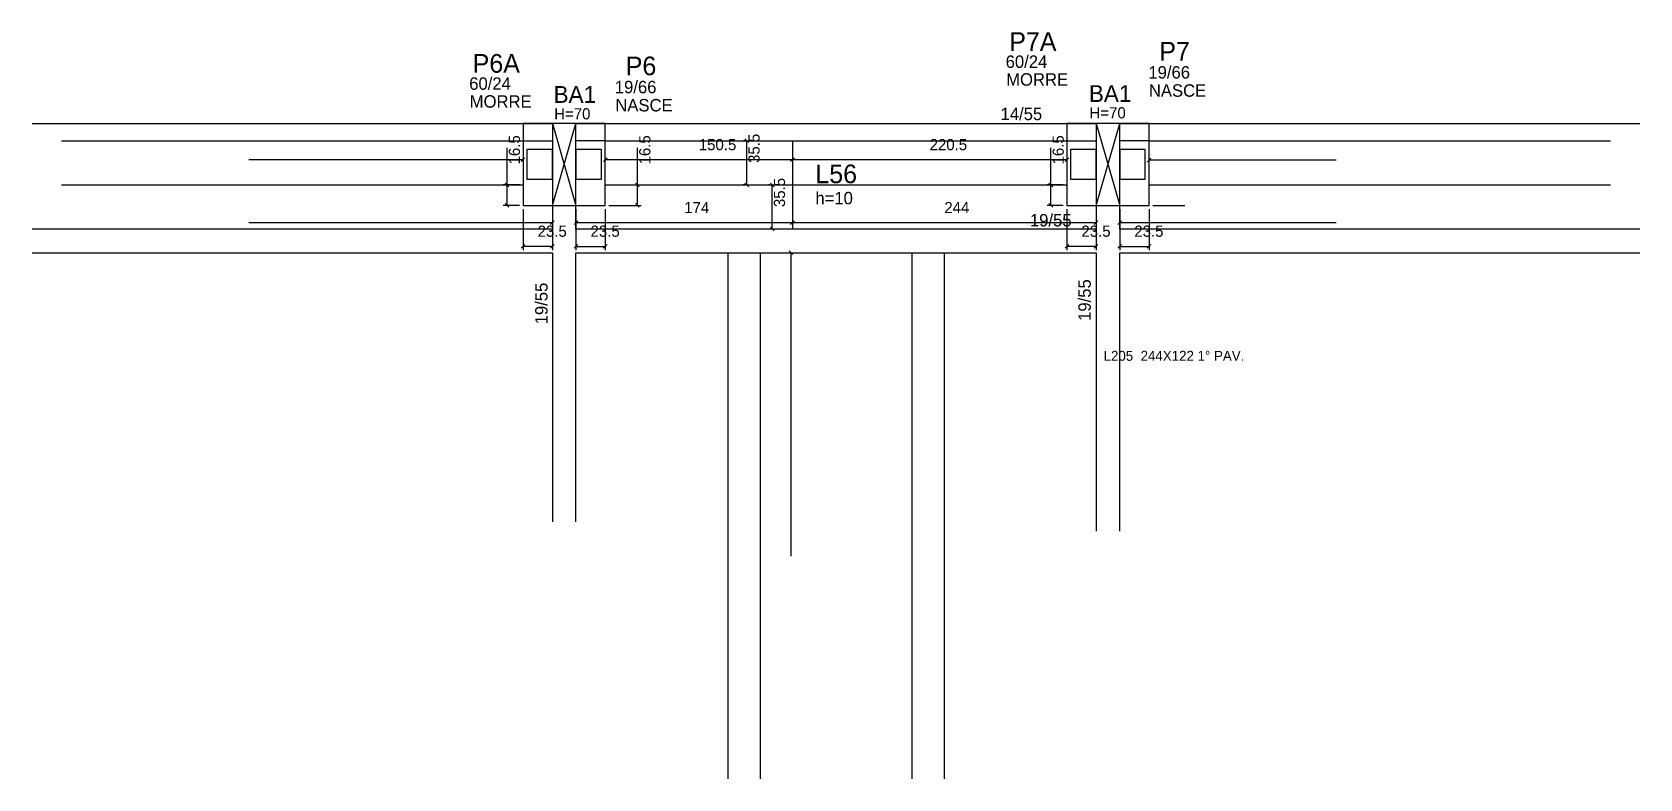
# Model space of a CAD drawing. Header units: metres. Extents: x 5575 to 6867, y 2697 to 3298.
import ezdxf

# ---------------------------------------------------------------- set-up
doc = ezdxf.new("R2010")
doc.units = ezdxf.units.M
for name, color, linetype in [('1', 7, 'Continuous'), ('3', 7, 'Continuous'), ('4', 7, 'Continuous'), ('7', 7, 'Continuous'), ('AUX00', 7, 'Continuous'), ('Painéis', 7, 'Continuous')]:
    doc.layers.add(name, color=color, linetype=linetype)

msp = doc.modelspace()

# ---------------------------------------------------------------- linework, layer by layer
at = {"layer": '1', "color": 1, "lineweight": 25}
for p, q in [((5993.2, 3158.2), (6012.2, 3224.2)), ((5993.2, 3224.2), (6012.2, 3158.2)), ((6430.2, 3158.2), (6449.2, 3224.2)), ((6430.2, 3224.2), (6449.2, 3158.2))]:
    msp.add_line(p, q, dxfattribs=at)
at = {"layer": '3', "color": 3, "lineweight": 25}
for p, q in [((5575.2, 3224.2), (5993.2, 3224.2)), ((6012.2, 3224.2), (6430.2, 3224.2)), ((6449.2, 3224.2), (6867.2, 3224.2)), ((5598.7, 3210.2), (5969.7, 3210.2)), ((5969.7, 3210.2), (5993.2, 3210.2)), ((6035.7, 3210.2), (6012.2, 3210.2)), ((6035.7, 3210.2), (6406.7, 3210.2)), ((6406.7, 3210.2), (6430.2, 3210.2)), ((6472.7, 3210.2), (6449.2, 3210.2)), ((6472.7, 3210.2), (6843.7, 3210.2))]:
    msp.add_line(p, q, dxfattribs=at)
for points in [[(5969.7, 3158.2), (6035.7, 3158.2), (6035.7, 3224.2), (5969.7, 3224.2), (5969.7, 3158.2)], [(6406.7, 3158.2), (6472.7, 3158.2), (6472.7, 3224.2), (6406.7, 3224.2), (6406.7, 3158.2)], [(5993.2, 3158.2), (5993.2, 3139.2)], [(6012.2, 3139.2), (6012.2, 3158.2)], [(6430.2, 3158.2), (6430.2, 3139.2)], [(6449.2, 3139.2), (6449.2, 3158.2)], [(5993.2, 3139.2), (5575.2, 3139.2)], [(6430.2, 3139.2), (6012.2, 3139.2)], [(6867.2, 3139.2), (6449.2, 3139.2)], [(5575.2, 3120.2), (5993.2, 3120.2)], [(5993.2, 3120.2), (5993.2, 2903.7)], [(6012.2, 3120.2), (6430.2, 3120.2)], [(6012.2, 2903.7), (6012.2, 3120.2)], [(6430.2, 3120.2), (6430.2, 2896.2)], [(6449.2, 3120.2), (6867.2, 3120.2)], [(6449.2, 2896.2), (6449.2, 3120.2)]]:
    msp.add_lwpolyline(points, dxfattribs=at)
at = {"layer": '7', "color": 7, "lineweight": 25}
for points in [[(5993.2, 3158.2), (6012.2, 3158.2), (6012.2, 3224.2), (5993.2, 3224.2), (5993.2, 3158.2)], [(6430.2, 3158.2), (6449.2, 3158.2), (6449.2, 3224.2), (6430.2, 3224.2), (6430.2, 3158.2)], [(5993.2, 3203.2), (5972.7, 3203.2), (5972.7, 3179.2), (5993.2, 3179.2), (5993.2, 3203.2)], [(6032.7, 3203.2), (6012.2, 3203.2), (6012.2, 3179.2), (6032.7, 3179.2), (6032.7, 3203.2)], [(6430.2, 3203.2), (6409.7, 3203.2), (6409.7, 3179.2), (6430.2, 3179.2), (6430.2, 3203.2)], [(6469.7, 3203.2), (6449.2, 3203.2), (6449.2, 3179.2), (6469.7, 3179.2), (6469.7, 3203.2)]]:
    msp.add_lwpolyline(points, dxfattribs=at)
at = {"layer": 'Painéis', "color": 4, "lineweight": 25}
for p, q in [((5956.8, 3174.7), (5956.8, 3204.6)), ((6061.6, 3174.7), (6061.6, 3204.6)), ((6148.4, 3210.2), (6146.5, 3210.2)), ((6149.5, 3174.7), (6149.5, 3210.2)), ((6393.8, 3174.7), (6393.8, 3204.6)), ((5969.7, 3195), (5749.2, 3195)), ((6186.2, 3195), (6035.7, 3195)), ((6406.7, 3195), (6186.2, 3195)), ((6623.2, 3194.6), (6472.7, 3194.6)), ((5966.7, 3174.7), (5953.8, 3174.7)), ((5956.8, 3158.2), (5956.8, 3174.7)), ((6038.7, 3174.7), (6064.6, 3174.7)), ((6061.6, 3158.2), (6061.6, 3174.7)), ((6148.4, 3174.7), (6146.5, 3174.7)), ((6167.6, 3174.7), (6166.9, 3174.7)), ((6169.9, 3139.2), (6169.9, 3174.7)), ((6403.7, 3174.7), (6390.8, 3174.7)), ((6393.8, 3158.2), (6393.8, 3174.7)), ((6475.7, 3174.7), (6501.6, 3174.7)), ((5966.7, 3158.2), (5953.8, 3158.2)), ((5969.7, 3155.2), (5969.7, 3122.3)), ((5993.2, 3155.2), (5993.2, 3122.3)), ((6012.2, 3155.2), (6012.2, 3122.3)), ((6035.7, 3155.2), (6035.7, 3122.3)), ((6038.7, 3158.2), (6064.6, 3158.2)), ((6403.7, 3158.2), (6390.8, 3158.2)), ((6406.7, 3155.2), (6406.7, 3122.3)), ((6430.2, 3155.2), (6430.2, 3122.3)), ((6449.2, 3155.2), (6449.2, 3122.3)), ((6472.7, 3155.2), (6472.7, 3122.3)), ((6475.7, 3158.2), (6501.6, 3158.2)), ((5749.2, 3144.4), (5993.2, 3144.4)), ((6012.2, 3144.4), (6186.2, 3144.4)), ((6186.2, 3144.4), (6430.2, 3144.4)), ((6449.2, 3144.4), (6623.2, 3144.4)), ((6167.6, 3139.2), (6166.9, 3139.2)), ((5993.2, 3125.3), (5969.7, 3125.3)), ((6012.2, 3125.3), (6035.7, 3125.3)), ((6185, 2876.2), (6185, 3120.2)), ((6430.2, 3125.3), (6406.7, 3125.3)), ((6449.2, 3125.3), (6472.7, 3125.3))]:
    msp.add_line(p, q, dxfattribs=at)
at = {"layer": 'Painéis', "color": 0, "lineweight": 25}
for p, q in [((6151, 3208.7), (6148, 3211.7)), ((5968.2, 3193.5), (5971.2, 3196.5)), ((6037.2, 3196.5), (6034.2, 3193.5)), ((6187.7, 3196.5), (6184.7, 3193.5)), ((6184.7, 3193.5), (6187.7, 3196.5)), ((6405.2, 3193.5), (6408.2, 3196.5)), ((6474.2, 3196.1), (6471.2, 3193.1)), ((5958.3, 3173.2), (5955.3, 3176.2)), ((6063.1, 3173.2), (6060.1, 3176.2)), ((6148, 3176.2), (6151, 3173.2)), ((6171.4, 3173.2), (6168.4, 3176.2)), ((6395.3, 3173.2), (6392.3, 3176.2)), ((5955.3, 3159.7), (5958.3, 3156.7)), ((6060.1, 3159.7), (6063.1, 3156.7)), ((6392.3, 3159.7), (6395.3, 3156.7)), ((5991.7, 3142.9), (5994.7, 3145.9)), ((6013.7, 3145.9), (6010.7, 3142.9)), ((6168.4, 3140.7), (6171.4, 3137.7)), ((6184.7, 3142.9), (6187.7, 3145.9)), ((6187.7, 3145.9), (6184.7, 3142.9)), ((6428.7, 3142.9), (6431.7, 3145.9)), ((6450.7, 3145.9), (6447.7, 3142.9)), ((5971.2, 3126.8), (5968.2, 3123.8)), ((5991.7, 3123.8), (5994.7, 3126.8)), ((6013.7, 3126.8), (6010.7, 3123.8)), ((6034.2, 3123.8), (6037.2, 3126.8)), ((6408.2, 3126.8), (6405.2, 3123.8)), ((6428.7, 3123.8), (6431.7, 3126.8)), ((6450.7, 3126.8), (6447.7, 3123.8)), ((6471.2, 3123.8), (6474.2, 3126.8)), ((6186.5, 3118.7), (6183.5, 3121.7))]:
    msp.add_line(p, q, dxfattribs=at)
at = {"layer": 'Painéis', "color": 200, "lineweight": 25}
for p, q in [((6186.2, 3210.2), (6186.2, 3139.2)), ((5598.7, 3174.7), (5969.7, 3174.7)), ((6035.7, 3174.7), (6406.7, 3174.7)), ((6472.7, 3174.7), (6843.7, 3174.7)), ((6134.2, 3120.2), (6134.2, 2697.2)), ((6160.2, 3120.2), (6160.2, 2697.2)), ((6282.2, 3120.2), (6282.2, 2697.2)), ((6308.2, 3120.2), (6308.2, 2697.2))]:
    msp.add_line(p, q, dxfattribs=at)

# ---------------------------------------------------------------- texts
at = {"layer": '3', "color": 3, "lineweight": 25}
for s, height, p in [('60/24', 10, (6357.5, 3268.8)), ('19/66', 10, (6472.2, 3260.2)), ('60/24', 10, (5926.4, 3251.2)), ('19/66', 10, (6043.4, 3248.4)), ('MORRE', 10, (6357.9, 3254.5)), ('MORRE', 10, (5926.8, 3236.8)), ('NASCE', 10, (6043.8, 3233.8)), ('NASCE', 10, (6472.6, 3245.6)), ('H=70', 9, (5994.7, 3227.4)), ('14/55', 10, (6353.4, 3226.8)), ('H=70', 9, (6424.9, 3228.2)), ('h=10', 10, (6204.6, 3159.1)), ('19/55', 10, (6377, 3141.3))]:
    msp.add_text(s, height=height, dxfattribs=at).set_placement(p)
for p in [(5989.4, 3062.6), (6425.9, 3065.4)]:
    msp.add_text('19/55', height=10, rotation=90, dxfattribs=at).set_placement(p)
at = {"layer": '4', "color": 4, "lineweight": 25}
for s, height, p in [('P7A', 15, (6360.4, 3282.5)), ('P7', 15, (6481, 3274.7)), ('P6A', 15, (5929.2, 3264.9)), ('P6', 15, (6052.2, 3262.9)), ('BA1', 13.5, (5994.2, 3240.7)), ('BA1', 13.5, (6424.4, 3241.4)), ('L56', 15, (6204.6, 3176.1))]:
    msp.add_text(s, height=height, dxfattribs=at).set_placement(p)
at = {"layer": 'AUX00', "color": 7, "lineweight": 25}
msp.add_text('L205 ^J244X122^J1° PAV.', height=8, dxfattribs=at).set_placement((6436.2, 3033.3))
at = {"layer": 'Painéis', "color": 240, "lineweight": 25}
for s, p in [('16.5', (5967.2, 3191.2)), ('16.5', (6072, 3191.2)), ('35.5', (6159.8, 3192.4)), ('16.5', (6404.2, 3191.2)), ('35.5', (6180.2, 3156.9))]:
    msp.add_text(s, height=9, rotation=90, dxfattribs=at).set_placement(p)
for s, p in [('150.5', (6110.9, 3202.6)), ('220.5', (6296.4, 3202.6)), ('174', (6099.2, 3152)), ('244', (6308.2, 3152)), ('23.5', (5981.4, 3133)), ('23.5', (6023.9, 3133)), ('23.5', (6418.4, 3133)), ('23.5', (6460.9, 3133))]:
    msp.add_text(s, height=9, dxfattribs=at).set_placement(p)

doc.saveas('drawing.dxf')
